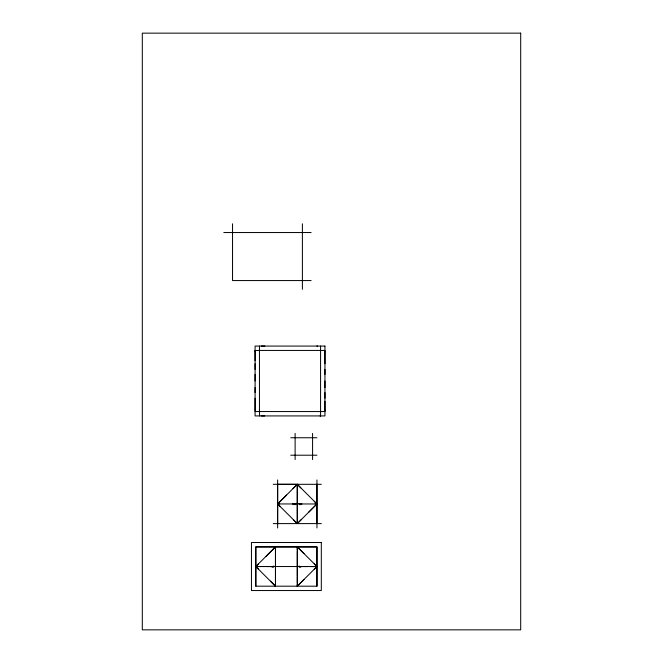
<?xml version="1.0" encoding="UTF-8"?>
<svg xmlns="http://www.w3.org/2000/svg" width="663" height="663" viewBox="0 0 663 663"><rect width="100%" height="100%" fill="white"/><g stroke="black" fill="none" stroke-linecap="round" stroke-linejoin="round"><path stroke-width="0.99" d="M255.089 410.157L255.089 411.549L320.569 411.557M255.089 405.4L255.089 398.223M255.089 392.595L255.089 387.623M255.089 380.993L255.089 374.371M255.089 369.399L255.089 363.763M255.089 356.595L255.089 351.838M275.46 586.191L255.81 566.534L255.81 546.884L316.947 546.884L316.947 586.191L255.81 586.191L255.81 566.534L275.468 546.884L275.468 581.724M275.46 582.794L275.46 584.559M275.46 550.29L275.46 552.942M275.46 576.495L275.468 586.175L275.46 584.766M275.46 556.986L275.46 576.097M297.289 551.359L297.289 586.191M297.289 550.29L297.289 548.525M297.289 582.794L297.289 580.142M297.289 576.097L297.289 556.986M297.289 556.588L297.289 546.9L316.955 566.534L297.289 586.183L303.994 579.479M316.947 523.604L316.955 503.955L297.273 484.33L297.289 523.604L316.955 503.955L316.947 484.297M324.945 410.157L324.945 405.4M324.945 398.223L324.945 392.595M324.945 387.623L324.945 380.993M324.945 374.371L324.945 369.399M324.945 363.763L324.945 356.595M324.945 351.838L324.945 350.445L320.577 350.437L320.577 346.069M259.448 411.516L259.457 409.601M320.577 350.445L320.577 415.925M297.281 497.192L297.289 485.217M297.281 505.546L297.281 510.502M297.281 503.698L297.281 502.645M297.281 497.416L297.281 502.38M277.64 523.604L277.64 484.297L297.289 484.305L297.281 484.943M300.836 487.885L297.281 484.313L296.941 484.686M297.289 586.158L297.289 583.755M314.245 501.286L316.922 503.955L316.243 504.634M316.69 504.178L313.897 506.988M280.673 500.938L277.648 503.963L280.325 506.64M281.551 500.051L286.549 495.054M297.289 484.346L277.631 503.955L297.289 523.604L297.861 522.999M308.469 512.416L313.011 507.866M258.495 563.865L255.81 566.558L265.507 566.534M266.095 556.265L275.46 546.9L275.46 549.337M314.254 569.219L316.947 566.55L314.254 563.865M293.005 488.606L296.701 484.926M301.566 519.311L298.275 522.593M258.495 569.219L256.125 566.558M277.872 503.946L295.441 503.963M307.251 566.55L299.137 566.542M302.444 566.542L316.707 566.558M278.543 503.979L278.046 503.979L278.7 503.979M294.919 503.963L293.866 503.963M316.027 503.946L316.524 503.979M256.714 566.558L256.324 566.558M265.904 566.55L273.09 566.542M273.612 566.542L272.833 566.542M259.639 415.925L259.448 411.549M296.494 503.963L298.342 503.963M299.129 503.963L316.309 503.979M297.554 566.542L297.82 566.542M223.804 232.539L311.121 232.539M311.121 280.565L232.539 280.565L232.539 223.804M261.404 346.069L264.885 346.069M255.089 350.478L259.448 350.478M320.386 350.437L259.639 350.437M320.577 411.557L324.953 411.549L324.945 410.397M261.404 415.925L264.653 415.925M290.75 437.746L316.947 437.746M290.75 455.208L316.947 455.208M273.272 484.313L321.315 484.313M273.272 523.604L321.315 523.604M274.93 566.542L274.407 566.542M298.35 566.542L255.819 566.525M316.881 346.069L317.635 346.069M320.005 415.925L320.569 415.925M293.087 503.963L292.375 503.963M300.695 503.963L299.651 503.963M301.483 503.963L301.963 503.963M300.712 566.542L299.659 566.542M301.234 566.542L301.972 566.542M310.557 566.558L314.279 566.558M267.554 566.534L270.313 566.542M271.258 566.542L270.786 566.542M259.465 346.069L259.448 350.445M297.024 503.963L297.546 503.963M293.377 519.684L297.289 523.588L297.281 510.734M303.994 553.605L297.289 546.9L297.289 548.318M270.413 581.128L275.435 586.15M297.281 504.228L297.281 505.281M324.945 352.103L324.945 355.865M324.945 401.264L324.945 404.637M297.289 576.893L297.289 579.81M275.46 553.282L275.46 556.199M259.448 350.536L259.457 409.891M255.089 350.619L255.089 351.597M255.089 357.357L255.089 360.73M255.089 406.121L255.089 409.601M316.947 479.946L316.947 527.972M316.947 586.191L316.947 546.884L255.81 546.892L255.81 586.191M312.58 433.378L312.58 459.575M302.394 223.804L302.394 289.292M295.118 433.378L295.118 459.575M277.64 479.946L277.64 527.972M300.753 504.576A32.106 2.097 0.3 0 1 299.278 504.576M315.174 503.855A19.633 0.622 0.4 0 1 316.118 503.946M298.789 503.607A33.738 2.204 -0.3 0 1 299.726 503.607M295.292 504.576A32.106 2.097 -0.3 0 1 293.808 504.576M278.452 503.946A19.633 0.622 -0.4 0 1 279.396 503.855M294.836 503.607A33.738 2.204 0.3 0 1 295.773 503.607M273.463 567.163A32.106 2.097 -0.3 0 1 271.987 567.155M273.015 566.194A33.738 2.204 0.3 0 1 273.952 566.194M300.77 567.155A32.106 2.097 0.3 0 1 299.286 567.163M298.806 566.194A33.738 2.204 -0.3 0 1 299.734 566.194M520.695 33.15L142.305 33.15L142.305 629.85L520.695 629.85L520.695 33.15M324.945 346.069L255.089 346.069L255.089 415.925L324.945 415.925L324.945 346.069M321.315 542.516L251.451 542.516L251.451 590.542L321.315 590.542L321.315 542.516"/></g></svg>
